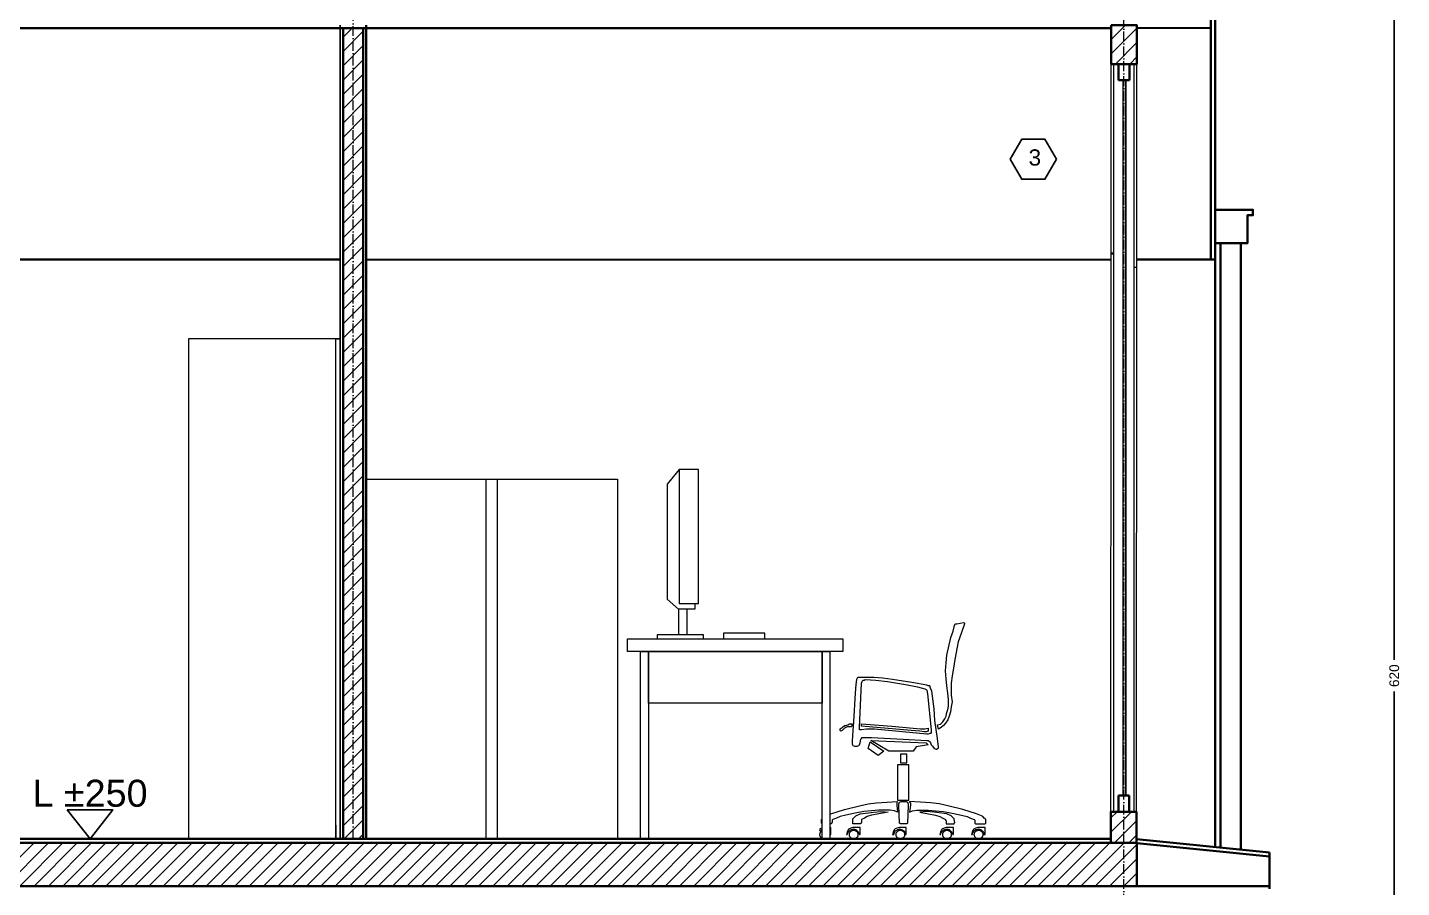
# Model space of a CAD drawing. Header units: inches. Extents: x 1080 to 7442, y 249 to 3242.
# Drawn here: x 4214 to 4722, y 626 to 944 of the extents above; entities that cross this region are included whole.
import ezdxf

# ---------------------------------------------------------------- set-up
doc = ezdxf.new("R2010")
doc.units = ezdxf.units.IN
doc.header["$MEASUREMENT"] = 0
doc.linetypes.add('ACAD_ISO10W100', pattern=[18, 12, -3, 0, -3])
for name, color, linetype, lineweight in [('ARREDI', 8, 'Continuous', 18), ('CAMPITURE', 7, 'Continuous', 25), ('INFISSI', 130, 'Continuous', 13), ('NUMERAZIONE', 30, 'Continuous', 25), ('quote nuove', 253, 'Continuous', 18), ('STRUTTURA', 7, 'Continuous', 35)]:
    doc.layers.add(name, color=color, linetype=linetype, lineweight=lineweight)
doc.styles.add('ARIAL', font='Arial.ttf')
doc.styles.get("Standard").update_dxf_attribs({"font": 'Arial.ttf'})
doc.dimstyles.new('TICK_36', dxfattribs={"dimtxt": 3.6, "dimasz": 3.6, "dimexe": 1.8, "dimexo": 1.2, "dimgap": 1.8, "dimtad": 0, "dimdec": 0, "dimzin": 0, "dimdsep": 46, "dimtxsty": 'ARIAL', "dimblk": 'OBLIQUE', "dimcen": 1.8, "dimdle": 1.8, "dimclrd": 256, "dimclrt": 256, "dimadec": 0, "dimazin": 0, "dimtfac": 1, "dimtdec": 0, "dimtmove": 1, "dimatfit": 3, "dimldrblk": 'OPEN90', "dimfxl": 1, "dimtfill": 1, "dimtolj": 1, "dimtzin": 0, "dimarcsym": 0})
pattern_1 = [(45, (829.7643, -1404.7164), (-2.6516504, 2.6516504), [])]

# ---------------------------------------------------------------- blocks, each defined once
blk = doc.blocks.new('_Oblique')
at = {"color": 0, "linetype": 'ByBlock', "lineweight": -2}
blk.add_line((-0.5, -0.5), (0.5, 0.5), dxfattribs=at)
blk = doc.blocks.new('*D100')
at = {"layer": 'quote nuove', "color": 0, "lineweight": -2, "transparency": 16777216}
for p, q in [((4655.76, 1013.9), (4721.4, 1013.9)), ((4655.76, 394.21), (4721.4, 394.21))]:
    blk.add_line(p, q, dxfattribs=at)
at = {"layer": 'quote nuove', "lineweight": -2, "transparency": 16777216}
for p, q in [((4719.6, 1015.7), (4719.6, 709.86)), ((4719.6, 392.41), (4719.6, 698.25))]:
    blk.add_line(p, q, dxfattribs=at)
at = {"layer": 'quote nuove', "lineweight": -2, "transparency": 16777216, "xscale": 3.6, "yscale": 3.6, "zscale": 3.6}
for p, rotation in [((4719.6, 1013.9), 90), ((4719.6, 394.21), 270)]:
    blk.add_blockref('_Oblique', p, dxfattribs=dict(at, rotation=rotation))
at = {"layer": 'quote nuove', "transparency": 16777216, "insert": (4719.6, 704.05), "char_height": 3.6, "attachment_point": 5, "rotation": 90, "style": 'ARIAL', "bg_fill": 3, "box_fill_scale": 1.25, "bg_fill_color": 256, "bg_fill_true_color": 13158600, "bg_fill_transparency": 0}
blk.add_mtext('\\A1;620', dxfattribs=at)
blk = doc.blocks.new('_Open90')
at = {"color": 0, "linetype": 'ByBlock', "lineweight": -2}
for p, q in [((0, 0), (-1, 0)), ((-0.5, 0.5), (0, 0)), ((0, 0), (-0.5, -0.5))]:
    blk.add_line(p, q, dxfattribs=at)

msp = doc.modelspace()

# ---------------------------------------------------------------- hatches: boundary and pattern name
at = {"layer": 'CAMPITURE'}
h = msp.add_hatch(dxfattribs=at)
h.set_pattern_fill('ANSI31', color=0, scale=30)
h.set_pattern_definition([(45, (-416.181, 7.6664), (-2.6516504, 2.6516504), [])])
h.paths.add_polyline_path([(4624.41, 944.61), (4614.91, 944.61), (4614.91, 930.27), (4624.41, 930.27)])
h.paths.add_polyline_path([(3932.01, 626.21), (3922.51, 626.21), (3922.51, 612.21), (3932.01, 612.21)])
h.paths.add_polyline_path([(3932.11, 404.21), (3922.61, 404.21), (3922.61, 394.21), (3932.11, 394.21)])
h = msp.add_hatch(dxfattribs=at)
h.set_pattern_fill('ANSI31', color=0, scale=30)
h.set_pattern_definition(pattern_1)
h.paths.add_polyline_path([(4330.81, 643.7), (4338.31, 643.7), (4338.31, 943.61), (4330.81, 943.61)])
h = msp.add_hatch(dxfattribs=at)
h.set_pattern_fill('ANSI31', color=0, scale=30)
h.set_pattern_definition(pattern_1)
h.paths.add_polyline_path([(4614.81, 643.71), (4614.81, 642.21), (4624.31, 642.21), (4624.31, 653.7), (4614.82, 653.7)])
h = msp.add_hatch(dxfattribs=at)
h.set_pattern_fill('ANSI31', color=0, scale=30)
h.paths.add_polyline_path([(4624.41, 642.21), (3922.51, 642.21), (3922.51, 626.21), (4624.41, 626.21)])
at = {"layer": 'INFISSI'}
h = msp.add_hatch(color=4, dxfattribs=at)
h.dxf.hatch_style = 1
h.paths.add_polyline_path([(4620.31, 924.27), (4619.31, 924.27), (4619.31, 659.7), (4620.31, 659.7)])

# ---------------------------------------------------------------- linework, layer by layer
for p, q in [((4329.81, 828.71), (4329.81, 643.71)), ((4330.81, 643.71), (4338.31, 643.71))]:
    msp.add_line(p, q)
msp.add_lwpolyline([(4329.81, 643.71), (4329.81, 944.61)])
at = {"layer": 'ARREDI'}
for p, q in [((4329.81, 828.71), (4273.68, 828.71)), ((4273.68, 828.71), (4273.68, 643.71)), ((4328.11, 643.7), (4328.11, 828.71)), ((4339.31, 776.71), (4432.31, 776.71)), ((4432.31, 776.71), (4432.31, 643.71)), ((4454.91, 728.6), (4454.91, 719.15)), ((4457.95, 728.6), (4457.95, 719.15)), ((4440.87, 717.71), (4510.87, 717.71)), ((4510.87, 712.97), (4510.87, 643.71)), ((4328.11, 648.75), (4328.11, 643.7)), ((4507.1, 647.37), (4507.1, 646.53)), ((4511.16, 647.95), (4510.87, 647.95)), ((4273.68, 643.71), (4329.81, 643.71)), ((4328.11, 643.71), (4276.02, 643.71))]:
    msp.add_line(p, q, dxfattribs=at)
at = {"layer": 'ARREDI', "lineweight": 0}
for p, q in [((4455.12, 780.26), (4450.66, 774.87)), ((4556.44, 720.52), (4556.97, 722.64)), ((4556.97, 722.64), (4557.24, 723.18)), ((4557.24, 723.18), (4557.77, 723.18)), ((4557.77, 723.18), (4559.1, 723.44)), ((4559.1, 723.44), (4560.42, 723.71)), ((4560.69, 723.18), (4559.36, 719.72)), ((4560.42, 723.71), (4560.69, 723.44)), ((4560.69, 723.44), (4560.69, 723.18)), ((4554.17, 711.67), (4555.64, 718.13)), ((4555.64, 718.13), (4556.44, 720.52)), ((4558.3, 716.54), (4557.09, 710.08)), ((4559.36, 719.72), (4558.3, 716.54)), ((4553.91, 708.75), (4554.17, 711.67)), ((4553.64, 705.83), (4553.91, 708.75)), ((4556.56, 706.89), (4556.03, 703.97)), ((4557.09, 710.08), (4556.56, 706.89)), ((4520.72, 702.64), (4520.46, 700.78)), ((4520.99, 703.17), (4520.72, 702.64)), ((4521.25, 703.44), (4520.99, 703.17)), ((4522.31, 703.44), (4521.25, 703.44)), ((4521.78, 684.85), (4522.58, 701.31)), ((4524.44, 703.44), (4522.31, 703.44)), ((4522.58, 701.31), (4522.85, 701.85)), ((4522.85, 701.85), (4523.11, 702.38)), ((4523.11, 702.38), (4523.64, 702.38)), ((4523.64, 702.38), (4523.91, 702.64)), ((4523.91, 702.64), (4527.89, 702.38)), ((4527.09, 703.44), (4524.44, 703.44)), ((4530.28, 703.17), (4527.09, 703.44)), ((4527.89, 702.38), (4532.14, 701.85)), ((4534, 702.64), (4530.28, 703.17)), ((4532.14, 701.85), (4538.77, 700.78)), ((4541.16, 701.58), (4534, 702.64)), ((4546.74, 700.52), (4541.16, 701.58)), ((4553.91, 702.91), (4553.64, 705.83)), ((4554.17, 700.25), (4553.91, 702.91)), ((4556.03, 703.97), (4555.77, 701.31)), ((4555.77, 701.31), (4555.77, 696.8)), ((4520.19, 697.6), (4519.66, 686.98)), ((4520.46, 700.78), (4520.19, 697.6)), ((4538.77, 700.78), (4543.29, 699.99)), ((4543.29, 699.99), (4545.94, 699.19)), ((4545.94, 699.19), (4546.47, 698.92)), ((4546.47, 698.92), (4546.74, 698.66)), ((4547.27, 700.25), (4546.74, 700.52)), ((4546.74, 698.66), (4547, 697.33)), ((4547, 697.33), (4548.33, 684.06)), ((4547, 697.33), (4547, 697.33)), ((4547.8, 700.25), (4547.27, 700.25)), ((4548.07, 699.46), (4547.8, 700.25)), ((4548.6, 698.39), (4548.07, 699.46)), ((4549.39, 691.76), (4548.6, 698.39)), ((4554.44, 697.6), (4554.17, 700.25)), ((4554.7, 695.21), (4554.44, 697.6)), ((4555.77, 696.8), (4556.03, 694.41)), ((4549.66, 687.51), (4549.39, 691.76)), ((4554.17, 690.43), (4554.44, 691.49)), ((4554.44, 691.49), (4554.7, 692.82)), ((4554.7, 692.82), (4554.7, 695.21)), ((4555.77, 692.55), (4555.5, 690.69)), ((4556.03, 694.41), (4555.77, 692.55)), ((4517.54, 685.94), (4518.07, 686.21)), ((4518.07, 686.21), (4519.13, 686.21)), ((4519.13, 686.21), (4518.86, 685.14)), ((4519.66, 686.98), (4519.39, 683.79)), ((4522.58, 686.21), (4533.73, 685.41)), ((4522.58, 685.41), (4522.58, 686.21)), ((4550.72, 680.87), (4549.66, 687.51)), ((4549.66, 687.51), (4549.66, 687.51)), ((4550.72, 685.92), (4551.78, 686.18)), ((4551.78, 686.18), (4552.58, 686.98)), ((4551.78, 686.18), (4551.78, 686.18)), ((4552.58, 686.98), (4553.38, 688.04)), ((4553.64, 686.45), (4552.85, 685.65)), ((4553.38, 688.04), (4553.91, 689.1)), ((4554.44, 687.77), (4553.64, 686.45)), ((4553.91, 689.1), (4554.17, 690.43)), ((4554.97, 689.1), (4554.44, 687.77)), ((4555.5, 690.69), (4554.97, 689.1)), ((4514.62, 684.35), (4515.41, 684.88)), ((4514.62, 684.08), (4514.62, 684.35)), ((4514.62, 683.82), (4514.62, 684.08)), ((4514.88, 683.55), (4514.62, 683.82)), ((4515.41, 683.82), (4514.88, 683.55)), ((4515.41, 684.88), (4516.21, 685.68)), ((4516.21, 684.61), (4515.41, 683.82)), ((4516.21, 685.68), (4516.74, 685.68)), ((4517.27, 685.14), (4516.21, 684.61)), ((4516.74, 685.68), (4517.54, 685.94)), ((4518.86, 685.14), (4517.27, 685.14)), ((4518.86, 685.14), (4518.86, 685.14)), ((4519.39, 683.79), (4519.13, 679.81)), ((4521.78, 684.32), (4521.78, 684.85)), ((4521.78, 684.06), (4521.78, 684.32)), ((4522.05, 684.06), (4521.78, 684.06)), ((4522.58, 684.06), (4522.05, 684.06)), ((4540.9, 683.82), (4522.58, 685.41)), ((4524.44, 684.32), (4522.58, 684.06)), ((4522.58, 680.87), (4522.85, 681.14)), ((4522.85, 681.14), (4523.38, 681.14)), ((4523.38, 681.14), (4524.17, 681.14)), ((4524.17, 681.14), (4526.3, 681.14)), ((4525.5, 684.32), (4524.44, 684.32)), ((4527.36, 684.32), (4525.5, 684.32)), ((4526.3, 681.14), (4537.98, 680.61)), ((4546.74, 682.46), (4527.36, 684.32)), ((4533.73, 685.41), (4541.7, 684.61)), ((4544.08, 683.55), (4540.9, 683.82)), ((4541.7, 684.61), (4544.35, 684.35)), ((4545.68, 683.29), (4544.08, 683.55)), ((4544.35, 684.35), (4545.94, 684.35)), ((4546.47, 683.29), (4545.68, 683.29)), ((4545.94, 684.35), (4547.27, 684.61)), ((4547.27, 683.55), (4546.47, 683.29)), ((4547.27, 682.46), (4546.74, 682.46)), ((4547.27, 684.61), (4547.27, 683.55)), ((4547.8, 682.73), (4547.27, 682.46)), ((4548.07, 682.73), (4547.8, 682.73)), ((4548.33, 683), (4548.07, 682.73)), ((4548.33, 684.06), (4548.33, 683.53)), ((4548.33, 683.53), (4548.33, 683)), ((4550.99, 684.32), (4550.72, 685.92)), ((4552.05, 684.85), (4550.99, 684.32)), ((4552.85, 685.65), (4552.05, 684.85)), ((4519.13, 679.81), (4519.13, 678.75)), ((4519.13, 678.75), (4519.39, 678.22)), ((4519.39, 678.22), (4519.93, 677.95)), ((4519.93, 677.95), (4520.46, 677.95)), ((4520.46, 677.95), (4520.99, 677.95)), ((4520.99, 677.95), (4521.52, 678.22)), ((4521.52, 678.22), (4521.78, 678.48)), ((4521.78, 678.48), (4522.05, 679.28)), ((4522.05, 679.28), (4522.31, 680.61)), ((4522.31, 680.61), (4522.58, 680.87)), ((4524.97, 677.15), (4525.77, 679.54)), ((4528.69, 674.5), (4524.97, 677.15)), ((4525.77, 679.54), (4530.81, 676.09)), ((4525.77, 679.54), (4525.77, 679.54)), ((4526.03, 680.08), (4546.47, 679.28)), ((4532.67, 676.09), (4526.03, 680.08)), ((4530.81, 676.09), (4528.69, 674.5)), ((4541.7, 676.09), (4532.67, 676.09)), ((4537.98, 680.61), (4546.74, 680.08)), ((4542.76, 677.69), (4541.7, 676.09)), ((4547.27, 678.48), (4542.76, 677.69)), ((4546.47, 679.28), (4547.27, 678.48)), ((4546.74, 680.08), (4547.27, 680.08)), ((4547.27, 680.08), (4547.54, 679.81)), ((4547.27, 678.48), (4547.27, 678.48)), ((4547.54, 679.81), (4547.8, 679.54)), ((4547.8, 679.54), (4548.07, 679.28)), ((4548.07, 679.28), (4548.33, 678.48)), ((4548.33, 678.48), (4548.86, 677.95)), ((4548.86, 677.95), (4549.39, 677.15)), ((4549.39, 677.15), (4550.19, 676.89)), ((4550.19, 676.89), (4550.46, 676.89)), ((4550.46, 676.89), (4550.72, 677.15)), ((4550.99, 677.69), (4550.72, 680.87)), ((4550.72, 677.15), (4550.99, 677.42)), ((4550.99, 677.42), (4550.99, 677.69)), ((4535.85, 671.05), (4535.85, 658.04)), ((4540.1, 671.05), (4535.85, 671.05)), ((4539.31, 675.03), (4536.92, 675.03)), ((4536.92, 675.03), (4536.92, 671.85)), ((4536.92, 671.85), (4539.31, 671.85)), ((4539.31, 671.85), (4539.31, 675.03)), ((4539.31, 675.03), (4539.31, 675.03)), ((4540.1, 658.04), (4540.1, 671.05)), ((4516.21, 654.59), (4521.78, 655.92)), ((4521.78, 655.92), (4524.97, 656.71)), ((4524.97, 656.71), (4528.16, 656.98)), ((4528.16, 656.98), (4531.87, 657.24)), ((4531.87, 657.24), (4535.85, 657.51)), ((4535.85, 657.51), (4535.59, 657.24)), ((4535.59, 657.24), (4535.59, 656.98)), ((4535.59, 656.98), (4535.59, 656.18)), ((4535.59, 656.18), (4535.85, 653.53)), ((4535.85, 658.04), (4540.1, 658.04)), ((4536.39, 656.71), (4536.65, 657.24)), ((4536.39, 656.18), (4536.39, 656.71)), ((4536.65, 649.54), (4536.39, 656.18)), ((4536.65, 657.24), (4537.18, 657.51)), ((4537.18, 657.51), (4537.45, 657.51)), ((4537.45, 657.51), (4537.98, 657.51)), ((4537.98, 657.51), (4538.77, 657.51)), ((4537.98, 657.51), (4537.98, 657.51)), ((4538.77, 657.51), (4539.04, 657.51)), ((4539.04, 657.51), (4539.57, 657.24)), ((4539.57, 657.24), (4539.84, 656.71)), ((4539.84, 656.18), (4539.57, 649.54)), ((4539.84, 656.71), (4539.84, 656.18)), ((4544.35, 657.24), (4540.37, 657.51)), ((4540.37, 657.51), (4540.37, 657.24)), ((4540.37, 657.24), (4540.63, 656.98)), ((4540.63, 656.18), (4540.37, 653.53)), ((4540.63, 656.98), (4540.63, 656.18)), ((4548.07, 656.98), (4544.35, 657.24)), ((4551.25, 656.71), (4548.07, 656.98)), ((4554.44, 655.92), (4551.25, 656.71)), ((4560.01, 654.59), (4554.44, 655.92)), ((4507.71, 650.87), (4507.95, 651.11)), ((4507.71, 649.81), (4507.71, 650.87)), ((4510.87, 652.87), (4511.16, 653)), ((4511.16, 653), (4516.21, 654.59)), ((4511.96, 650.87), (4511.7, 650.61)), ((4511.7, 650.61), (4511.7, 650.34)), ((4513.29, 651.4), (4511.96, 650.87)), ((4514.62, 651.93), (4513.29, 651.4)), ((4516.74, 652.46), (4514.62, 651.93)), ((4520.19, 653.26), (4516.74, 652.46)), ((4519.39, 651.14), (4519.66, 651.4)), ((4519.39, 650.87), (4519.39, 651.14)), ((4519.39, 649.81), (4519.39, 650.87)), ((4519.66, 651.4), (4520.46, 652.2)), ((4523.38, 653.79), (4520.19, 653.26)), ((4520.46, 652.2), (4522.05, 653)), ((4522.05, 653), (4527.09, 653.53)), ((4523.64, 651.4), (4522.58, 650.87)), ((4522.58, 650.87), (4522.58, 650.61)), ((4522.58, 650.61), (4522.58, 650.34)), ((4526.3, 654.06), (4523.38, 653.79)), ((4524.7, 651.93), (4523.64, 651.4)), ((4526.3, 652.46), (4524.7, 651.93)), ((4528.95, 654.32), (4526.3, 654.06)), ((4532.4, 653.53), (4526.3, 652.46)), ((4527.09, 653.53), (4529.75, 653.79)), ((4531.08, 654.32), (4528.95, 654.32)), ((4529.75, 653.79), (4532.4, 653.53)), ((4533.2, 654.32), (4531.08, 654.32)), ((4532.4, 653.53), (4532.4, 653.53)), ((4534.79, 654.06), (4533.2, 654.32)), ((4535.85, 653.53), (4534.79, 654.06)), ((4535.85, 653.53), (4535.85, 653.53)), ((4540.37, 653.53), (4541.43, 654.06)), ((4540.37, 653.53), (4540.37, 653.53)), ((4541.43, 654.06), (4543.02, 654.32)), ((4543.02, 654.32), (4545.15, 654.32)), ((4546.47, 653.79), (4544.08, 653.53)), ((4544.08, 653.53), (4549.93, 652.46)), ((4544.08, 653.53), (4544.08, 653.53)), ((4545.15, 654.32), (4547.27, 654.32)), ((4549.39, 653.53), (4546.47, 653.79)), ((4547.27, 654.32), (4549.93, 654.06)), ((4554.17, 653), (4549.39, 653.53)), ((4549.93, 654.06), (4552.85, 653.79)), ((4549.93, 652.46), (4551.52, 651.93)), ((4551.52, 651.93), (4552.58, 651.4)), ((4552.58, 651.4), (4553.64, 650.87)), ((4552.85, 653.79), (4556.03, 653.26)), ((4553.64, 650.87), (4553.64, 650.61)), ((4553.64, 650.61), (4553.91, 650.34)), ((4555.77, 652.2), (4554.17, 653)), ((4556.56, 651.4), (4555.77, 652.2)), ((4556.03, 653.26), (4559.48, 652.46)), ((4556.83, 651.14), (4556.56, 651.4)), ((4556.83, 650.87), (4556.83, 651.14)), ((4557.09, 649.81), (4556.83, 650.87)), ((4559.48, 652.46), (4561.61, 651.93)), ((4565.06, 653), (4560.01, 654.59)), ((4561.61, 651.93), (4562.93, 651.4)), ((4562.93, 651.4), (4564.26, 650.87)), ((4564.26, 650.87), (4564.53, 650.61)), ((4564.53, 650.61), (4564.53, 650.34)), ((4566.92, 652.2), (4565.06, 653)), ((4567.45, 651.93), (4566.92, 652.2)), ((4567.98, 651.4), (4567.45, 651.93)), ((4568.24, 651.14), (4567.98, 651.4)), ((4568.51, 650.87), (4568.24, 651.14)), ((4568.51, 649.81), (4568.51, 650.87)), ((4507.71, 647.69), (4507.1, 647.37)), ((4507.1, 646.53), (4507.45, 646.89)), ((4507.18, 645.3), (4507.19, 645.4)), ((4507.19, 645.5), (4507.21, 645.6)), ((4507.19, 645.4), (4507.19, 645.5)), ((4507.21, 645.6), (4507.23, 645.7)), ((4507.23, 645.7), (4507.26, 645.79)), ((4507.26, 645.79), (4507.3, 645.89)), ((4507.3, 645.89), (4507.34, 645.98)), ((4507.34, 645.98), (4507.38, 646.07)), ((4507.38, 646.07), (4507.43, 646.16)), ((4507.43, 646.16), (4507.49, 646.24)), ((4507.45, 646.89), (4507.95, 647.14)), ((4507.49, 646.24), (4507.55, 646.32)), ((4507.55, 646.32), (4507.62, 646.4)), ((4507.62, 646.4), (4507.69, 646.47)), ((4507.69, 646.47), (4507.77, 646.53)), ((4507.71, 649.54), (4507.71, 649.81)), ((4507.95, 649.3), (4507.71, 649.54)), ((4507.95, 647.77), (4507.71, 647.69)), ((4507.77, 646.53), (4507.85, 646.59)), ((4507.85, 646.59), (4507.94, 646.65)), ((4507.94, 646.65), (4507.95, 646.66)), ((4511.43, 649.28), (4510.87, 649.28)), ((4511.16, 645.3), (4511.16, 647.95)), ((4511.7, 649.81), (4511.43, 649.54)), ((4511.43, 649.54), (4511.43, 649.28)), ((4511.7, 650.34), (4511.7, 649.81)), ((4517.27, 646.36), (4517, 645.3)), ((4517.8, 647.15), (4517.27, 646.36)), ((4517.27, 645.3), (4517.54, 646.09)), ((4517.54, 646.09), (4518.07, 646.62)), ((4518.07, 647.42), (4517.8, 647.15)), ((4518.6, 647.69), (4518.07, 647.42)), ((4518.07, 646.62), (4518.33, 646.89)), ((4518.07, 645.4), (4518.08, 645.5)), ((4518.07, 645.3), (4518.07, 645.4)), ((4518.08, 645.5), (4518.1, 645.6)), ((4518.1, 645.6), (4518.12, 645.7)), ((4518.12, 645.7), (4518.15, 645.79)), ((4518.15, 645.79), (4518.18, 645.89)), ((4518.18, 645.89), (4518.22, 645.98)), ((4518.22, 645.98), (4518.27, 646.07)), ((4518.27, 646.07), (4518.32, 646.16)), ((4518.32, 646.16), (4518.38, 646.24)), ((4518.33, 646.89), (4518.86, 647.15)), ((4518.38, 646.24), (4518.44, 646.32)), ((4518.44, 646.32), (4518.51, 646.4)), ((4518.51, 646.4), (4518.58, 646.47)), ((4518.58, 646.47), (4518.66, 646.53)), ((4519.39, 647.95), (4518.6, 647.69)), ((4518.66, 646.53), (4518.74, 646.59)), ((4518.74, 646.59), (4518.82, 646.65)), ((4518.82, 646.65), (4518.91, 646.7)), ((4518.86, 647.15), (4519.13, 647.15)), ((4518.91, 646.7), (4519, 646.75)), ((4519, 646.75), (4519.09, 646.78)), ((4519.09, 646.78), (4519.19, 646.82)), ((4519.13, 647.15), (4519.66, 647.42)), ((4519.19, 646.82), (4519.28, 646.84)), ((4519.28, 646.84), (4519.38, 646.87)), ((4519.38, 646.87), (4519.48, 646.88)), ((4519.39, 649.54), (4519.39, 649.81)), ((4519.39, 649.28), (4519.39, 649.54)), ((4519.66, 649.28), (4519.39, 649.28)), ((4522.05, 647.95), (4519.39, 647.95)), ((4519.48, 646.88), (4519.58, 646.89)), ((4519.58, 646.89), (4519.69, 646.89)), ((4519.93, 649.28), (4519.66, 649.28)), ((4519.66, 647.42), (4520.46, 647.15)), ((4519.69, 646.89), (4519.79, 646.88)), ((4519.79, 646.88), (4519.89, 646.87)), ((4519.89, 646.87), (4519.99, 646.86)), ((4521.78, 649.28), (4519.93, 649.28)), ((4519.99, 646.86), (4520.08, 646.83)), ((4520.08, 646.83), (4520.18, 646.8)), ((4520.18, 646.8), (4520.28, 646.77)), ((4520.28, 646.77), (4520.37, 646.72)), ((4520.37, 646.72), (4520.46, 646.68)), ((4520.46, 647.15), (4520.99, 646.62)), ((4520.46, 646.68), (4520.54, 646.62)), ((4520.54, 646.62), (4520.62, 646.56)), ((4520.62, 646.56), (4520.7, 646.5)), ((4520.7, 646.5), (4520.78, 646.43)), ((4520.78, 646.43), (4520.85, 646.36)), ((4520.85, 646.36), (4520.91, 646.28)), ((4520.91, 646.28), (4520.97, 646.2)), ((4520.97, 646.2), (4521.03, 646.11)), ((4520.99, 646.62), (4521.52, 646.09)), ((4521.03, 646.11), (4521.08, 646.03)), ((4521.08, 646.03), (4521.12, 645.94)), ((4521.12, 645.94), (4521.16, 645.84)), ((4521.16, 645.84), (4521.19, 645.75)), ((4521.19, 645.75), (4521.21, 645.65)), ((4521.21, 645.65), (4521.23, 645.55)), ((4521.23, 645.55), (4521.25, 645.45)), ((4521.25, 645.45), (4521.25, 645.35)), ((4521.52, 646.09), (4521.78, 645.3)), ((4522.31, 649.28), (4521.78, 649.28)), ((4522.05, 645.3), (4522.05, 647.95)), ((4522.58, 649.81), (4522.31, 649.54)), ((4522.31, 649.54), (4522.31, 649.28)), ((4522.58, 650.34), (4522.58, 649.81)), ((4534.26, 646.36), (4534, 645.3)), ((4534.79, 647.15), (4534.26, 646.36)), ((4534.53, 645.3), (4534.79, 646.09)), ((4535.06, 647.42), (4534.79, 647.15)), ((4534.79, 646.09), (4535.06, 646.62)), ((4535.59, 647.69), (4535.06, 647.42)), ((4535.06, 646.62), (4535.59, 646.89)), ((4535.32, 645.3), (4535.33, 645.4)), ((4535.33, 645.4), (4535.34, 645.5)), ((4535.34, 645.5), (4535.35, 645.6)), ((4535.35, 645.6), (4535.37, 645.7)), ((4535.37, 645.7), (4535.4, 645.79)), ((4535.4, 645.79), (4535.44, 645.89)), ((4535.44, 645.89), (4535.48, 645.98)), ((4535.48, 645.98), (4535.52, 646.07)), ((4535.52, 646.07), (4535.58, 646.16)), ((4535.58, 646.16), (4535.63, 646.24)), ((4536.65, 647.95), (4535.59, 647.69)), ((4535.59, 646.89), (4535.85, 647.15)), ((4535.63, 646.24), (4535.7, 646.32)), ((4535.7, 646.32), (4535.76, 646.4)), ((4535.76, 646.4), (4535.84, 646.47)), ((4535.84, 646.47), (4535.91, 646.53)), ((4535.85, 647.15), (4536.12, 647.15)), ((4535.91, 646.53), (4535.99, 646.59)), ((4535.99, 646.59), (4536.08, 646.65)), ((4536.08, 646.65), (4536.16, 646.7)), ((4536.12, 647.15), (4536.65, 647.42)), ((4536.16, 646.7), (4536.25, 646.75)), ((4536.25, 646.75), (4536.35, 646.78)), ((4536.35, 646.78), (4536.44, 646.82)), ((4536.44, 646.82), (4536.54, 646.84)), ((4536.54, 646.84), (4536.64, 646.87)), ((4536.64, 646.87), (4536.74, 646.88)), ((4536.92, 649.28), (4536.65, 649.54)), ((4539.04, 647.95), (4536.65, 647.95)), ((4536.65, 647.42), (4537.45, 647.15)), ((4536.74, 646.88), (4536.84, 646.89)), ((4536.84, 646.89), (4536.94, 646.89)), ((4537.98, 649.28), (4536.92, 649.28)), ((4536.94, 646.89), (4537.04, 646.88)), ((4537.04, 646.88), (4537.14, 646.87)), ((4537.14, 646.87), (4537.24, 646.86)), ((4537.24, 646.86), (4537.34, 646.83)), ((4537.34, 646.83), (4537.44, 646.8)), ((4537.44, 646.8), (4537.53, 646.77)), ((4537.45, 647.15), (4538.24, 646.62)), ((4537.53, 646.77), (4537.62, 646.72)), ((4537.62, 646.72), (4537.71, 646.68)), ((4537.71, 646.68), (4537.8, 646.62)), ((4537.8, 646.62), (4537.88, 646.56)), ((4537.88, 646.56), (4537.96, 646.5)), ((4537.96, 646.5), (4538.03, 646.43)), ((4539.04, 649.28), (4537.98, 649.28)), ((4538.03, 646.43), (4538.1, 646.36)), ((4538.1, 646.36), (4538.17, 646.28)), ((4538.17, 646.28), (4538.23, 646.2)), ((4538.23, 646.2), (4538.28, 646.11)), ((4538.24, 646.62), (4538.77, 646.09)), ((4538.28, 646.11), (4538.33, 646.03)), ((4538.33, 646.03), (4538.38, 645.94)), ((4538.38, 645.94), (4538.41, 645.84)), ((4538.41, 645.84), (4538.44, 645.75)), ((4538.44, 645.75), (4538.47, 645.65)), ((4538.47, 645.65), (4538.49, 645.55)), ((4538.49, 645.55), (4538.5, 645.45)), ((4538.5, 645.45), (4538.51, 645.35)), ((4538.77, 646.09), (4538.77, 645.3)), ((4539.31, 649.28), (4539.04, 649.28)), ((4539.04, 645.3), (4539.04, 647.95)), ((4539.57, 649.54), (4539.31, 649.28)), ((4551.78, 646.36), (4551.52, 645.3)), ((4552.31, 647.15), (4551.78, 646.36)), ((4551.78, 645.3), (4552.05, 646.09)), ((4552.05, 646.09), (4552.58, 646.62)), ((4552.58, 647.42), (4552.31, 647.15)), ((4553.11, 647.69), (4552.58, 647.42)), ((4552.58, 646.62), (4552.85, 646.89)), ((4552.58, 645.4), (4552.59, 645.5)), ((4552.58, 645.3), (4552.58, 645.4)), ((4552.59, 645.5), (4552.61, 645.6)), ((4552.61, 645.6), (4552.63, 645.7)), ((4552.63, 645.7), (4552.66, 645.79)), ((4552.66, 645.79), (4552.69, 645.89)), ((4552.69, 645.89), (4552.73, 645.98)), ((4552.73, 645.98), (4552.78, 646.07)), ((4552.78, 646.07), (4552.83, 646.16)), ((4552.83, 646.16), (4552.89, 646.24)), ((4552.85, 646.89), (4553.38, 647.15)), ((4552.89, 646.24), (4552.95, 646.32)), ((4552.95, 646.32), (4553.02, 646.4)), ((4553.02, 646.4), (4553.09, 646.47)), ((4553.09, 646.47), (4553.17, 646.53)), ((4553.91, 647.95), (4553.11, 647.69)), ((4553.17, 646.53), (4553.25, 646.59)), ((4553.25, 646.59), (4553.33, 646.65)), ((4553.33, 646.65), (4553.42, 646.7)), ((4553.38, 647.15), (4553.64, 647.15)), ((4553.42, 646.7), (4553.51, 646.75)), ((4553.51, 646.75), (4553.6, 646.78)), ((4553.6, 646.78), (4553.7, 646.82)), ((4553.64, 647.15), (4554.17, 647.42)), ((4553.7, 646.82), (4553.8, 646.84)), ((4553.8, 646.84), (4553.9, 646.87)), ((4553.9, 646.87), (4554, 646.88)), ((4553.91, 650.34), (4553.91, 649.81)), ((4553.91, 649.81), (4553.91, 649.54)), ((4553.91, 649.54), (4553.91, 649.28)), ((4553.91, 649.28), (4554.44, 649.28)), ((4556.56, 647.95), (4553.91, 647.95)), ((4554, 646.88), (4554.1, 646.89)), ((4554.1, 646.89), (4554.2, 646.89)), ((4554.17, 647.42), (4554.97, 647.15)), ((4554.2, 646.89), (4554.3, 646.88)), ((4554.3, 646.88), (4554.4, 646.87)), ((4554.4, 646.87), (4554.5, 646.86)), ((4554.44, 649.28), (4556.3, 649.28)), ((4554.5, 646.86), (4554.6, 646.83)), ((4554.6, 646.83), (4554.69, 646.8)), ((4554.69, 646.8), (4554.79, 646.77)), ((4554.79, 646.77), (4554.88, 646.72)), ((4554.88, 646.72), (4554.97, 646.68)), ((4554.97, 647.15), (4555.5, 646.62)), ((4554.97, 646.68), (4555.06, 646.62)), ((4555.06, 646.62), (4555.14, 646.56)), ((4555.14, 646.56), (4555.22, 646.5)), ((4555.22, 646.5), (4555.29, 646.43)), ((4555.29, 646.43), (4555.36, 646.36)), ((4555.36, 646.36), (4555.43, 646.28)), ((4555.43, 646.28), (4555.49, 646.2)), ((4555.49, 646.2), (4555.54, 646.11)), ((4555.5, 646.62), (4556.03, 646.09)), ((4555.54, 646.11), (4555.59, 646.03)), ((4555.59, 646.03), (4555.63, 645.94)), ((4555.63, 645.94), (4555.67, 645.84)), ((4555.67, 645.84), (4555.7, 645.75)), ((4555.7, 645.75), (4555.73, 645.65)), ((4555.73, 645.65), (4555.75, 645.55)), ((4555.75, 645.55), (4555.76, 645.45)), ((4555.76, 645.45), (4555.77, 645.35)), ((4556.03, 646.09), (4556.3, 645.3)), ((4556.3, 649.28), (4556.56, 649.28)), ((4556.56, 649.28), (4556.83, 649.28)), ((4556.56, 645.3), (4556.56, 647.95)), ((4556.83, 649.54), (4557.09, 649.81)), ((4556.83, 649.28), (4556.83, 649.54)), ((4563.47, 646.36), (4563.2, 645.3)), ((4564, 647.15), (4563.47, 646.36)), ((4563.47, 645.3), (4563.73, 646.09)), ((4563.73, 646.09), (4564.26, 646.62)), ((4564.26, 647.42), (4564, 647.15)), ((4564.79, 647.69), (4564.26, 647.42)), ((4564.26, 646.62), (4564.53, 646.89)), ((4564.26, 645.4), (4564.27, 645.5)), ((4564.26, 645.3), (4564.26, 645.4)), ((4564.27, 645.5), (4564.29, 645.6)), ((4564.29, 645.6), (4564.31, 645.7)), ((4564.31, 645.7), (4564.34, 645.79)), ((4564.34, 645.79), (4564.38, 645.89)), ((4564.38, 645.89), (4564.42, 645.98)), ((4564.42, 645.98), (4564.46, 646.07)), ((4564.46, 646.07), (4564.51, 646.16)), ((4564.51, 646.16), (4564.57, 646.24)), ((4564.53, 650.34), (4564.53, 649.81)), ((4564.53, 649.81), (4564.53, 649.54)), ((4564.53, 649.54), (4564.79, 649.28)), ((4564.53, 646.89), (4564.79, 647.15)), ((4564.57, 646.24), (4564.63, 646.32)), ((4564.63, 646.32), (4564.7, 646.4)), ((4564.7, 646.4), (4564.77, 646.47)), ((4564.77, 646.47), (4564.85, 646.53)), ((4564.79, 649.28), (4565.32, 649.28)), ((4565.59, 647.95), (4564.79, 647.69)), ((4564.79, 647.15), (4565.32, 647.15)), ((4564.85, 646.53), (4564.93, 646.59)), ((4564.93, 646.59), (4565.01, 646.65)), ((4565.01, 646.65), (4565.1, 646.7)), ((4565.1, 646.7), (4565.19, 646.75)), ((4565.19, 646.75), (4565.29, 646.78)), ((4565.29, 646.78), (4565.38, 646.82)), ((4565.32, 649.28), (4567.71, 649.28)), ((4565.32, 647.15), (4565.85, 647.42)), ((4565.38, 646.82), (4565.48, 646.84)), ((4565.48, 646.84), (4565.58, 646.87)), ((4565.58, 646.87), (4565.68, 646.88)), ((4568.24, 647.95), (4565.59, 647.95)), ((4565.68, 646.88), (4565.78, 646.89)), ((4565.78, 646.89), (4565.88, 646.89)), ((4565.85, 647.42), (4566.65, 647.15)), ((4565.88, 646.89), (4565.98, 646.88)), ((4565.98, 646.88), (4566.08, 646.87)), ((4566.08, 646.87), (4566.18, 646.86)), ((4566.18, 646.86), (4566.28, 646.83)), ((4566.28, 646.83), (4566.38, 646.8)), ((4566.38, 646.8), (4566.47, 646.77)), ((4566.47, 646.77), (4566.56, 646.72)), ((4566.56, 646.72), (4566.65, 646.68)), ((4566.65, 647.15), (4567.18, 646.62)), ((4566.65, 646.68), (4566.74, 646.62)), ((4566.74, 646.62), (4566.82, 646.56)), ((4566.82, 646.56), (4566.9, 646.5)), ((4566.9, 646.5), (4566.97, 646.43)), ((4566.97, 646.43), (4567.04, 646.36)), ((4567.04, 646.36), (4567.11, 646.28)), ((4567.11, 646.28), (4567.17, 646.2)), ((4567.17, 646.2), (4567.22, 646.11)), ((4567.18, 646.62), (4567.71, 646.09)), ((4567.22, 646.11), (4567.27, 646.03)), ((4567.27, 646.03), (4567.31, 645.94)), ((4567.31, 645.94), (4567.35, 645.84)), ((4567.35, 645.84), (4567.38, 645.75)), ((4567.38, 645.75), (4567.41, 645.65)), ((4567.41, 645.65), (4567.43, 645.55)), ((4567.43, 645.55), (4567.44, 645.45)), ((4567.44, 645.45), (4567.45, 645.35)), ((4567.71, 649.28), (4567.98, 649.28)), ((4567.71, 646.09), (4567.98, 645.3)), ((4567.98, 649.28), (4568.24, 649.28)), ((4568.24, 649.28), (4568.51, 649.54)), ((4568.24, 645.3), (4568.24, 647.95)), ((4568.51, 649.54), (4568.51, 649.81)), ((4507.19, 645.2), (4507.18, 645.3)), ((4507.19, 645.09), (4507.19, 645.2)), ((4507.21, 644.99), (4507.19, 645.09)), ((4507.23, 644.9), (4507.21, 644.99)), ((4507.26, 644.8), (4507.23, 644.9)), ((4507.3, 644.7), (4507.26, 644.8)), ((4507.34, 644.61), (4507.3, 644.7)), ((4507.38, 644.52), (4507.34, 644.61)), ((4507.43, 644.44), (4507.38, 644.52)), ((4507.49, 644.35), (4507.43, 644.44)), ((4507.55, 644.27), (4507.49, 644.35)), ((4507.62, 644.2), (4507.55, 644.27)), ((4507.69, 644.13), (4507.62, 644.2)), ((4507.77, 644.06), (4507.69, 644.13)), ((4507.85, 644), (4507.77, 644.06)), ((4507.94, 643.94), (4507.85, 644)), ((4510.9, 645.3), (4511.16, 645.3)), ((4517, 645.3), (4517.27, 645.3)), ((4517, 645.3), (4517, 645.3)), ((4518.07, 645.2), (4518.07, 645.3)), ((4518.08, 645.09), (4518.07, 645.2)), ((4518.1, 644.99), (4518.08, 645.09)), ((4518.12, 644.9), (4518.1, 644.99)), ((4518.15, 644.8), (4518.12, 644.9)), ((4518.18, 644.7), (4518.15, 644.8)), ((4518.22, 644.61), (4518.18, 644.7)), ((4518.27, 644.52), (4518.22, 644.61)), ((4518.32, 644.44), (4518.27, 644.52)), ((4518.38, 644.35), (4518.32, 644.44)), ((4518.44, 644.27), (4518.38, 644.35)), ((4518.51, 644.2), (4518.44, 644.27)), ((4518.58, 644.13), (4518.51, 644.2)), ((4518.66, 644.06), (4518.58, 644.13)), ((4518.74, 644), (4518.66, 644.06)), ((4518.82, 643.94), (4518.74, 644)), ((4518.91, 643.89), (4518.82, 643.94)), ((4519, 643.85), (4518.91, 643.89)), ((4519.09, 643.81), (4519, 643.85)), ((4519.19, 643.78), (4519.09, 643.81)), ((4519.28, 643.75), (4519.19, 643.78)), ((4519.38, 643.73), (4519.28, 643.75)), ((4519.48, 643.71), (4519.38, 643.73)), ((4519.58, 643.71), (4519.48, 643.71)), ((4519.69, 643.7), (4519.58, 643.71)), ((4519.79, 643.71), (4519.69, 643.7)), ((4519.89, 643.72), (4519.79, 643.71)), ((4519.99, 643.74), (4519.89, 643.72)), ((4520.08, 643.76), (4519.99, 643.74)), ((4520.18, 643.79), (4520.08, 643.76)), ((4520.28, 643.83), (4520.18, 643.79)), ((4520.37, 643.87), (4520.28, 643.83)), ((4520.46, 643.92), (4520.37, 643.87)), ((4520.54, 643.97), (4520.46, 643.92)), ((4520.62, 644.03), (4520.54, 643.97)), ((4520.7, 644.09), (4520.62, 644.03)), ((4520.78, 644.16), (4520.7, 644.09)), ((4520.85, 644.23), (4520.78, 644.16)), ((4520.91, 644.31), (4520.85, 644.23)), ((4520.97, 644.39), (4520.91, 644.31)), ((4521.03, 644.48), (4520.97, 644.39)), ((4521.08, 644.57), (4521.03, 644.48)), ((4521.12, 644.66), (4521.08, 644.57)), ((4521.16, 644.75), (4521.12, 644.66)), ((4521.19, 644.85), (4521.16, 644.75)), ((4521.21, 644.95), (4521.19, 644.85)), ((4521.23, 645.04), (4521.21, 644.95)), ((4521.25, 645.15), (4521.23, 645.04)), ((4521.25, 645.35), (4521.25, 645.25)), ((4521.25, 645.25), (4521.25, 645.15)), ((4521.78, 645.3), (4522.05, 645.3)), ((4534, 645.3), (4534.53, 645.3)), ((4534, 645.3), (4534, 645.3)), ((4535.33, 645.2), (4535.32, 645.3)), ((4535.34, 645.09), (4535.33, 645.2)), ((4535.35, 644.99), (4535.34, 645.09)), ((4535.37, 644.9), (4535.35, 644.99)), ((4535.4, 644.8), (4535.37, 644.9)), ((4535.44, 644.7), (4535.4, 644.8)), ((4535.48, 644.61), (4535.44, 644.7)), ((4535.52, 644.52), (4535.48, 644.61)), ((4535.58, 644.44), (4535.52, 644.52)), ((4535.63, 644.35), (4535.58, 644.44)), ((4535.7, 644.27), (4535.63, 644.35)), ((4535.76, 644.2), (4535.7, 644.27)), ((4535.84, 644.13), (4535.76, 644.2)), ((4535.91, 644.06), (4535.84, 644.13)), ((4535.99, 644), (4535.91, 644.06)), ((4536.08, 643.94), (4535.99, 644)), ((4536.16, 643.89), (4536.08, 643.94)), ((4536.25, 643.85), (4536.16, 643.89)), ((4536.35, 643.81), (4536.25, 643.85)), ((4536.44, 643.78), (4536.35, 643.81)), ((4536.54, 643.75), (4536.44, 643.78)), ((4536.64, 643.73), (4536.54, 643.75)), ((4536.74, 643.71), (4536.64, 643.73)), ((4536.84, 643.71), (4536.74, 643.71)), ((4536.94, 643.7), (4536.84, 643.71)), ((4537.04, 643.71), (4536.94, 643.7)), ((4537.14, 643.72), (4537.04, 643.71)), ((4537.24, 643.74), (4537.14, 643.72)), ((4537.34, 643.76), (4537.24, 643.74)), ((4537.44, 643.79), (4537.34, 643.76)), ((4537.53, 643.83), (4537.44, 643.79)), ((4537.62, 643.87), (4537.53, 643.83)), ((4537.71, 643.92), (4537.62, 643.87)), ((4537.8, 643.97), (4537.71, 643.92)), ((4537.88, 644.03), (4537.8, 643.97)), ((4537.96, 644.09), (4537.88, 644.03)), ((4538.03, 644.16), (4537.96, 644.09)), ((4538.1, 644.23), (4538.03, 644.16)), ((4538.17, 644.31), (4538.1, 644.23)), ((4538.23, 644.39), (4538.17, 644.31)), ((4538.28, 644.48), (4538.23, 644.39)), ((4538.33, 644.57), (4538.28, 644.48)), ((4538.38, 644.66), (4538.33, 644.57)), ((4538.41, 644.75), (4538.38, 644.66)), ((4538.44, 644.85), (4538.41, 644.75)), ((4538.47, 644.95), (4538.44, 644.85)), ((4538.49, 645.04), (4538.47, 644.95)), ((4538.5, 645.15), (4538.49, 645.04)), ((4538.51, 645.25), (4538.5, 645.15)), ((4538.51, 645.35), (4538.51, 645.25)), ((4538.77, 645.3), (4539.04, 645.3)), ((4551.52, 645.3), (4551.78, 645.3)), ((4551.52, 645.3), (4551.52, 645.3)), ((4552.58, 645.2), (4552.58, 645.3)), ((4552.59, 645.09), (4552.58, 645.2)), ((4552.61, 644.99), (4552.59, 645.09)), ((4552.63, 644.9), (4552.61, 644.99)), ((4552.66, 644.8), (4552.63, 644.9)), ((4552.69, 644.7), (4552.66, 644.8)), ((4552.73, 644.61), (4552.69, 644.7)), ((4552.78, 644.52), (4552.73, 644.61)), ((4552.83, 644.44), (4552.78, 644.52)), ((4552.89, 644.35), (4552.83, 644.44)), ((4552.95, 644.27), (4552.89, 644.35)), ((4553.02, 644.2), (4552.95, 644.27)), ((4553.09, 644.13), (4553.02, 644.2)), ((4553.17, 644.06), (4553.09, 644.13)), ((4553.25, 644), (4553.17, 644.06)), ((4553.33, 643.94), (4553.25, 644)), ((4553.42, 643.89), (4553.33, 643.94)), ((4553.51, 643.85), (4553.42, 643.89)), ((4553.6, 643.81), (4553.51, 643.85)), ((4553.7, 643.78), (4553.6, 643.81)), ((4553.8, 643.75), (4553.7, 643.78)), ((4553.9, 643.73), (4553.8, 643.75)), ((4554, 643.71), (4553.9, 643.73)), ((4554.1, 643.71), (4554, 643.71)), ((4554.2, 643.7), (4554.1, 643.71)), ((4554.3, 643.71), (4554.2, 643.7)), ((4554.4, 643.72), (4554.3, 643.71)), ((4554.5, 643.74), (4554.4, 643.72)), ((4554.6, 643.76), (4554.5, 643.74)), ((4554.69, 643.79), (4554.6, 643.76)), ((4554.79, 643.83), (4554.69, 643.79)), ((4554.88, 643.87), (4554.79, 643.83)), ((4554.97, 643.92), (4554.88, 643.87)), ((4555.06, 643.97), (4554.97, 643.92)), ((4555.14, 644.03), (4555.06, 643.97)), ((4555.22, 644.09), (4555.14, 644.03)), ((4555.29, 644.16), (4555.22, 644.09)), ((4555.36, 644.23), (4555.29, 644.16)), ((4555.43, 644.31), (4555.36, 644.23)), ((4555.49, 644.39), (4555.43, 644.31)), ((4555.54, 644.48), (4555.49, 644.39)), ((4555.59, 644.57), (4555.54, 644.48)), ((4555.63, 644.66), (4555.59, 644.57)), ((4555.67, 644.75), (4555.63, 644.66)), ((4555.7, 644.85), (4555.67, 644.75)), ((4555.73, 644.95), (4555.7, 644.85)), ((4555.75, 645.04), (4555.73, 644.95)), ((4555.76, 645.15), (4555.75, 645.04)), ((4555.77, 645.25), (4555.76, 645.15)), ((4555.77, 645.35), (4555.77, 645.25)), ((4556.3, 645.3), (4556.56, 645.3)), ((4563.2, 645.3), (4563.47, 645.3)), ((4563.2, 645.3), (4563.2, 645.3)), ((4564.26, 645.2), (4564.26, 645.3)), ((4564.27, 645.09), (4564.26, 645.2)), ((4564.29, 644.99), (4564.27, 645.09)), ((4564.31, 644.9), (4564.29, 644.99)), ((4564.34, 644.8), (4564.31, 644.9)), ((4564.38, 644.7), (4564.34, 644.8)), ((4564.42, 644.61), (4564.38, 644.7)), ((4564.46, 644.52), (4564.42, 644.61)), ((4564.51, 644.44), (4564.46, 644.52)), ((4564.57, 644.35), (4564.51, 644.44)), ((4564.63, 644.27), (4564.57, 644.35)), ((4564.7, 644.2), (4564.63, 644.27)), ((4564.77, 644.13), (4564.7, 644.2)), ((4564.85, 644.06), (4564.77, 644.13)), ((4564.93, 644), (4564.85, 644.06)), ((4565.01, 643.94), (4564.93, 644)), ((4565.1, 643.89), (4565.01, 643.94)), ((4565.19, 643.85), (4565.1, 643.89)), ((4565.29, 643.81), (4565.19, 643.85)), ((4565.38, 643.78), (4565.29, 643.81)), ((4565.48, 643.75), (4565.38, 643.78)), ((4565.58, 643.73), (4565.48, 643.75)), ((4565.68, 643.71), (4565.58, 643.73)), ((4565.78, 643.71), (4565.68, 643.71)), ((4565.88, 643.7), (4565.78, 643.71)), ((4565.98, 643.71), (4565.88, 643.7)), ((4566.08, 643.72), (4565.98, 643.71)), ((4566.18, 643.74), (4566.08, 643.72)), ((4566.28, 643.76), (4566.18, 643.74)), ((4566.38, 643.79), (4566.28, 643.76)), ((4566.47, 643.83), (4566.38, 643.79)), ((4566.56, 643.87), (4566.47, 643.83)), ((4566.65, 643.92), (4566.56, 643.87)), ((4566.74, 643.97), (4566.65, 643.92)), ((4566.82, 644.03), (4566.74, 643.97)), ((4566.9, 644.09), (4566.82, 644.03)), ((4566.97, 644.16), (4566.9, 644.09)), ((4567.04, 644.23), (4566.97, 644.16)), ((4567.11, 644.31), (4567.04, 644.23)), ((4567.17, 644.39), (4567.11, 644.31)), ((4567.22, 644.48), (4567.17, 644.39)), ((4567.27, 644.57), (4567.22, 644.48)), ((4567.31, 644.66), (4567.27, 644.57)), ((4567.35, 644.75), (4567.31, 644.66)), ((4567.38, 644.85), (4567.35, 644.75)), ((4567.41, 644.95), (4567.38, 644.85)), ((4567.43, 645.04), (4567.41, 644.95)), ((4567.44, 645.15), (4567.43, 645.04)), ((4567.45, 645.25), (4567.44, 645.15)), ((4567.45, 645.35), (4567.45, 645.25)), ((4567.98, 645.3), (4568.24, 645.3))]:
    msp.add_line(p, q, dxfattribs=at)
at = {"layer": 'ARREDI', "linetype": 'Continuous'}
msp.add_line((4450.66, 774.87), (4450.66, 732.32), dxfattribs=at)
at = {"layer": 'ARREDI'}
for points in [[(4330.81, 643.71), (4330.81, 943.61)], [(4454.91, 719.15), (4447.03, 719.15), (4447.03, 717.71), (4464.16, 717.71), (4464.16, 719.15), (4454.91, 719.15)]]:
    msp.add_lwpolyline(points, dxfattribs=at)
for points in [[(4329.81, 643.71), (4328.11, 643.71), (4328.11, 828.71), (4329.81, 828.71)], [(4383.79, 776.71), (4387.83, 776.71), (4387.83, 643.71), (4383.79, 643.71)], [(4436.07, 717.71), (4515.67, 717.71), (4515.67, 712.97), (4436.07, 712.97)], [(4471.54, 717.71), (4486.85, 717.71), (4486.85, 719.8), (4471.54, 719.8)], [(4440.87, 712.97), (4443.79, 712.97), (4443.79, 643.71), (4440.87, 643.71)], [(4443.79, 712.97), (4507.95, 712.97), (4507.95, 693.86), (4443.79, 693.86)], [(4507.95, 712.97), (4510.87, 712.97), (4510.87, 643.71), (4507.95, 643.71)]]:
    msp.add_lwpolyline(points, close=True, dxfattribs=at)
at = {"layer": 'ARREDI', "linetype": 'Continuous'}
msp.add_lwpolyline([(4462.32, 780.26), (4455.12, 780.26), (4455.12, 730.7), (4462.32, 730.7)], close=True, dxfattribs=at)
msp.add_lwpolyline([(4460.98, 730.7), (4460.98, 728.6), (4454.91, 728.6), (4450.66, 732.32)], dxfattribs=at)
at = {"layer": 'INFISSI'}
for p, q in [((4619.31, 659.7), (4619.31, 924.27)), ((4620.31, 659.7), (4620.31, 924.27)), ((4614.81, 643.71), (4614.91, 860.21)), ((4615.91, 653.7), (4615.91, 860.21)), ((4624.31, 653.7), (4624.41, 860.21))]:
    msp.add_line(p, q, dxfattribs=at)
for points in [[(4615.91, 860.21), (4614.91, 860.21), (4614.91, 930.27)], [(4615.91, 860.21), (4615.91, 930.27)], [(4623.41, 860.21), (4623.41, 930.27)], [(4623.41, 855.21), (4624.41, 855.21), (4624.41, 930.27)], [(4623.41, 653.7), (4623.41, 860.21)]]:
    msp.add_lwpolyline(points, dxfattribs=at)
msp.add_lwpolyline([(4619.31, 924.25), (4620.31, 924.27), (4620.31, 659.7), (4619.31, 659.7)], close=True, dxfattribs=at)
at = {"layer": 'NUMERAZIONE'}
for points in [[(4594.66, 895.09), (4590.38, 902.49), (4581.83, 902.49), (4577.56, 895.09), (4581.83, 887.68), (4590.38, 887.68)], [(4228.8, 654.44), (4237.25, 643.71), (4245.7, 654.44)]]:
    msp.add_lwpolyline(points, close=True, dxfattribs=at)
at = {"layer": 'quote nuove', "color": 253, "linetype": 'ACAD_ISO10W100', "lineweight": 0, "ltscale": 0.3}
for p, q in [((4334.56, 643.71), (4334.56, 1213.9)), ((4619.56, 394.21), (4619.56, 1213.9))]:
    msp.add_line(p, q, dxfattribs=at)
at = {"layer": 'STRUTTURA'}
for p, q in [((4653.31, 943.11), (4653.31, 954.89)), ((4211.13, 943.61), (4282.54, 943.61)), ((4614.91, 943.61), (4279.71, 943.61)), ((4614.91, 930.27), (4614.91, 943.27)), ((4624.41, 943.62), (4651.81, 943.61)), ((4624.41, 930.27), (4614.91, 930.27)), ((4617.66, 930.27), (4621.66, 930.27)), ((4617.66, 924.27), (4617.66, 930.27)), ((4621.66, 930.27), (4621.66, 924.27)), ((4617.66, 924.27), (4621.66, 924.27)), ((3932.01, 858.24), (4329.81, 857.95)), ((4339.31, 857.94), (4614.91, 857.82)), ((4624.41, 857.94), (4653.31, 857.95)), ((4653.31, 858.53), (4653.36, 640.71)), ((4339.31, 643.71), (4339.31, 776.71)), ((4617.56, 659.7), (4621.56, 659.7)), ((4617.56, 653.7), (4617.56, 659.7)), ((4619.06, 659.7), (4619.56, 659.7)), ((4619.31, 659.7), (4620.31, 659.7)), ((4619.56, 659.7), (4620.06, 659.7)), ((4621.56, 659.7), (4621.56, 653.7)), ((4624.31, 653.7), (4614.81, 653.7)), ((4614.81, 653.7), (4614.81, 643.7)), ((4617.56, 653.7), (4621.56, 653.7)), ((4624.31, 643.7), (4624.31, 653.7)), ((4432.31, 643.71), (4339.31, 643.71)), ((4673.41, 638.7), (4624.32, 643.61)), ((4673.41, 637.21), (4624.41, 642.11)), ((4624.41, 642.11), (4673.41, 637.21)), ((4673.41, 637.21), (4673.41, 638.7)), ((4673.41, 638.7), (4673.41, 625.21)), ((4673.41, 637.21), (4673.41, 626.21)), ((4313.9, 626.21), (4314.9, 626.21)), ((4623.31, 626.21), (4673.41, 626.21)), ((4673.41, 626.21), (4624.41, 626.21))]:
    msp.add_line(p, q, dxfattribs=at)
for points in [[(4651.81, 956.61), (4651.81, 857.95)], [(4338.31, 643.71), (4338.31, 943.61)], [(4339.31, 643.71), (4339.31, 944.61)], [(4651.81, 943.61), (4651.81, 857.95)], [(4653.31, 943.11), (4653.31, 858.53)], [(4653.31, 876.38), (4667.31, 876.38), (4667.31, 874.38), (4665.31, 874.38), (4665.31, 864.01), (4653.31, 864.01)], [(4655.31, 864.01), (4655.36, 640.51)], [(4662.86, 639.76), (4662.81, 864.01)], [(4615.91, 860.21), (4614.91, 860.21)], [(3922.51, 642.21), (4623.41, 642.21)], [(3932.01, 643.7), (4614.81, 643.7)], [(3922.51, 626.21), (4624.41, 626.21)]]:
    msp.add_lwpolyline(points, dxfattribs=at)
for points in [[(4330.81, 643.7), (4338.31, 643.7), (4338.31, 943.61), (4330.81, 943.61)], [(4614.91, 944.61), (4624.41, 944.61), (4624.41, 930.27), (4614.91, 930.27)], [(4614.81, 653.7), (4624.31, 653.7), (4624.31, 642.21), (4614.81, 642.21)], [(3922.51, 642.21), (4624.41, 642.21), (4624.41, 626.21), (3922.51, 626.21)]]:
    msp.add_lwpolyline(points, close=True, dxfattribs=at)

# ---------------------------------------------------------------- texts
at = {"layer": 'NUMERAZIONE'}
msp.add_text('L ±250', height=9.989, dxfattribs=at).set_placement((4215.96, 655.58))
at = {"layer": 'NUMERAZIONE', "ltscale": 0.1, "insert": (4584.34, 898.73), "char_height": 6, "attachment_point": 1}
msp.add_mtext_dynamic_manual_height_columns('3', width=0.5819, gutter_width=12.5, heights=[0], dxfattribs=at)

# ---------------------------------------------------------------- next in the draw order: dimensions: what is measured, and where the dimension line sits
at = {"layer": 'quote nuove'}
dim = msp.add_linear_dim(base=(4719.6, 394.21), p1=(4654.56, 1013.9), p2=(4654.56, 394.21), angle=90, dimstyle='TICK_36', dxfattribs=at)
dim.commit()
dim.dimension.update_dxf_attribs({"geometry": '*D100', "text_midpoint": (4719.6, 704.05)})

doc.saveas('drawing.dxf')
